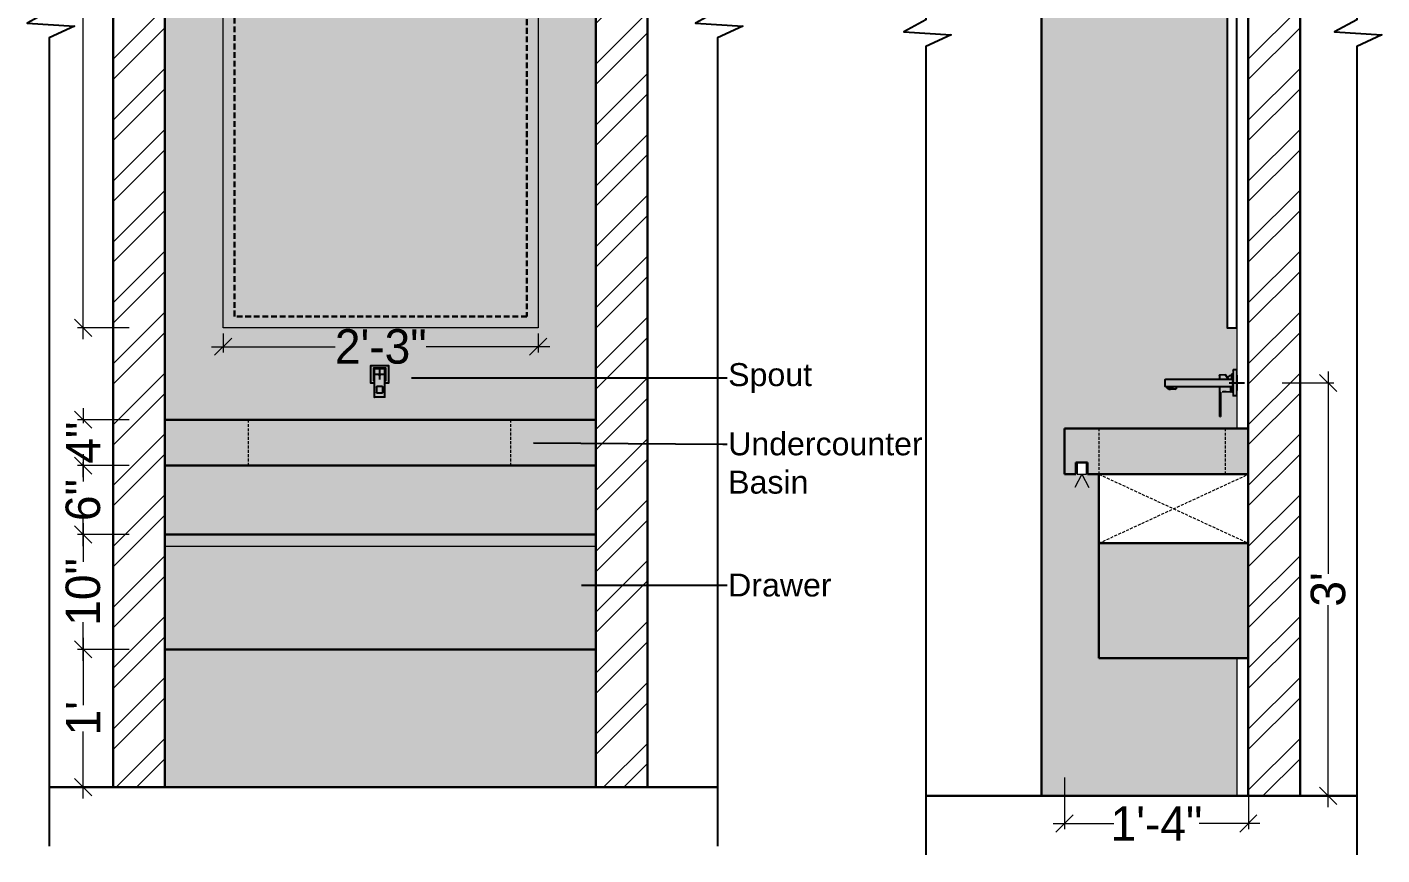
# Model space of a CAD drawing. Header units: millimetres. Extents: x 35877 to 3066687, y -650199 to -40525.
# Drawn here: x 148269.2 to 148387.2, y -179273.3 to -179201.2 of the extents above; entities that cross this region are included whole.
import ezdxf
from ezdxf import colors
from ezdxf.entities.mleader import LeaderData, LeaderLine
from ezdxf.lldxf.tags import DXFTag
from ezdxf.math import Vec2, Vec3

# ---------------------------------------------------------------- set-up
doc = ezdxf.new("R2010")
doc.units = ezdxf.units.MM
doc.header["$MEASUREMENT"] = 0
doc.header["$PDMODE"] = 35
for name, pattern in [('00 . GROUND FLOOR$0$DASHED', [0.75, 0.5, -0.25]), ('DASHED', [0.75, 0.5, -0.25]), ('DASHED2', [0.375, 0.25, -0.125])]:
    doc.linetypes.add(name, pattern=pattern)
doc.layers.get('Defpoints').update_dxf_attribs({"color": 220})
doc.layers.add('AR HATCH-7', color=7, linetype='Continuous')
for name, color, linetype, lineweight in [('dim05', 1, 'Continuous', 13), ('FURNITURE', 32, 'Continuous', 9), ('furniture dimensions', 1, 'DASHED', 0), ('FURNITURE-1', 252, 'Continuous', 13), ('GDR_FLOATING COLUMN', 3, 'Continuous', 18), ('SECTION ( SLAB PLine )', 104, 'Continuous', 30), ('wall', 7, 'Continuous', 30), ('XX~SLAB ( BEAM )~ ( DIM )', 7, 'Continuous', 9)]:
    doc.layers.add(name, color=color, linetype=linetype, lineweight=lineweight)
doc.styles.add('century g', font='GOTHIC.TTF')
doc.styles.get("Standard").update_dxf_attribs({"font": 'arial.ttf', "height": 6})
tags = doc.linetypes.add('CENTER2', pattern=[28.575, 19.05, -3.175, 3.175, -3.175]).pattern_tags.tags
tags[10:11] = [DXFTag(74, 4), DXFTag(75, 0), DXFTag(340, '0'), DXFTag(46, 0.0), DXFTag(50, 0.0), DXFTag(44, 0.0), DXFTag(45, 0.0)]
tags[8:9] = [DXFTag(74, 4), DXFTag(75, 0), DXFTag(340, '0'), DXFTag(46, 0.0), DXFTag(50, 0.0), DXFTag(44, 0.0), DXFTag(45, 0.0)]
tags[6:7] = [DXFTag(74, 4), DXFTag(75, 0), DXFTag(340, '0'), DXFTag(46, 0.0), DXFTag(50, 0.0), DXFTag(44, 0.0), DXFTag(45, 0.0)]
tags[4:5] = [DXFTag(74, 4), DXFTag(75, 0), DXFTag(340, '0'), DXFTag(46, 0.0), DXFTag(50, 0.0), DXFTag(44, 0.0), DXFTag(45, 0.0)]
doc.dimstyles.new('Archana', dxfattribs={"dimtxt": 2, "dimasz": 0.75, "dimexe": 0.5, "dimexo": 0.5, "dimgap": 0, "dimtad": 0, "dimzin": 0, "dimdsep": 46, "dimlunit": 4, "dimtxsty": 'century g', "dimblk": 'OBLIQUE', "dimcen": 0, "dimdle": 1, "dimclrd": 256, "dimclre": 256, "dimclrt": 256, "dimadec": 0, "dimazin": 0, "dimtfac": 1, "dimtofl": 0, "dimtmove": 1, "dimatfit": 3, "dimfxl": 1, "dimfxlon": 1, "dimtolj": 1, "dimtzin": 0, "dimlwd": -1, "dimlwe": -1, "dimarcsym": 0})
pattern_1 = [(45, (546.8206, 1748.7718), (-2.65165043, 2.65165043), []), (45, (548.5884, 1748.7718), (-2.65165043, 2.65165043), [])]

# ---------------------------------------------------------------- blocks, each defined once
blk = doc.blocks.new('_Oblique')
at = {"layer": 'wall', "color": 0, "lineweight": -2}
blk.add_line((-0.5, -0.5), (0.5, 0.5), dxfattribs=at)
blk = doc.blocks.new('*D445')
at = {"layer": 'Defpoints', "color": 0, "linetype": 'Continuous', "lineweight": 0, "transparency": 16777216}
for p in [(148274.1, -179255.39), (148281.22, -179255.39), (148281.22, -179267.39)]:
    blk.add_point(p, dxfattribs=at)
at = {"layer": 'furniture dimensions', "color": 5, "linetype": 'Continuous', "transparency": 16777216}
for p, q in [((148274.1, -179254.39), (148274.1, -179260.25)), ((148278.1, -179255.39), (148273.6, -179255.39)), ((148274.1, -179268.39), (148274.1, -179262.54))]:
    blk.add_line(p, q, dxfattribs=at)
at = {"layer": 'furniture dimensions', "color": 5, "linetype": 'ByBlock', "transparency": 16777216}
blk.add_line((148278.1, -179267.39), (148273.6, -179267.39), dxfattribs=at)
at = {"layer": 'furniture dimensions', "color": 5, "linetype": 'Continuous', "transparency": 16777216, "xscale": 1.5, "yscale": 1.5, "zscale": 1.5}
for p, rotation in [((148274.1, -179255.39), 90), ((148274.1, -179267.39), 270)]:
    blk.add_blockref('_Oblique', p, dxfattribs=dict(at, rotation=rotation))
at = {"layer": 'furniture dimensions', "linetype": 'Continuous', "lineweight": 0, "transparency": 16777216, "insert": (148274.1, -179261.39), "char_height": 3, "attachment_point": 5, "rotation": 90, "style": 'century g'}
blk.add_mtext("\\A1;1'", dxfattribs=at)
blk = doc.blocks.new('*D446')
at = {"layer": 'Defpoints', "color": 0, "linetype": 'Continuous', "lineweight": 0, "transparency": 16777216}
for p in [(148274.1, -179245.39), (148281.22, -179245.39), (148281.22, -179255.39)]:
    blk.add_point(p, dxfattribs=at)
at = {"layer": 'furniture dimensions', "color": 5, "linetype": 'Continuous', "transparency": 16777216}
for p, q in [((148274.1, -179244.39), (148274.1, -179247.78)), ((148278.1, -179245.39), (148273.6, -179245.39)), ((148274.1, -179256.39), (148274.1, -179253.01))]:
    blk.add_line(p, q, dxfattribs=at)
at = {"layer": 'furniture dimensions', "color": 5, "linetype": 'ByBlock', "transparency": 16777216}
blk.add_line((148278.1, -179255.39), (148273.6, -179255.39), dxfattribs=at)
at = {"layer": 'furniture dimensions', "color": 5, "linetype": 'Continuous', "transparency": 16777216, "xscale": 1.5, "yscale": 1.5, "zscale": 1.5}
for p, rotation in [((148274.1, -179245.39), 90), ((148274.1, -179255.39), 270)]:
    blk.add_blockref('_Oblique', p, dxfattribs=dict(at, rotation=rotation))
at = {"layer": 'furniture dimensions', "linetype": 'Continuous', "lineweight": 0, "transparency": 16777216, "insert": (148274.1, -179250.39), "char_height": 3, "attachment_point": 5, "rotation": 90, "style": 'century g'}
blk.add_mtext('\\A1;10"', dxfattribs=at)
blk = doc.blocks.new('*D447')
at = {"layer": 'Defpoints', "color": 0, "linetype": 'Continuous', "lineweight": 0, "transparency": 16777216}
for p in [(148274.1, -179239.39), (148281.22, -179239.39), (148281.22, -179245.39)]:
    blk.add_point(p, dxfattribs=at)
at = {"layer": 'furniture dimensions', "color": 5, "linetype": 'Continuous', "transparency": 16777216}
for p, q in [((148274.1, -179238.39), (148274.1, -179240.78)), ((148278.1, -179239.39), (148273.6, -179239.39)), ((148274.1, -179246.39), (148274.1, -179244.01))]:
    blk.add_line(p, q, dxfattribs=at)
at = {"layer": 'furniture dimensions', "color": 5, "linetype": 'ByBlock', "transparency": 16777216}
blk.add_line((148278.1, -179245.39), (148273.6, -179245.39), dxfattribs=at)
at = {"layer": 'furniture dimensions', "color": 5, "linetype": 'Continuous', "transparency": 16777216, "xscale": 1.5, "yscale": 1.5, "zscale": 1.5}
for p, rotation in [((148274.1, -179239.39), 90), ((148274.1, -179245.39), 270)]:
    blk.add_blockref('_Oblique', p, dxfattribs=dict(at, rotation=rotation))
at = {"layer": 'furniture dimensions', "linetype": 'Continuous', "lineweight": 0, "transparency": 16777216, "insert": (148274.1, -179242.39), "char_height": 3, "attachment_point": 5, "rotation": 90, "style": 'century g'}
blk.add_mtext('\\A1;6"', dxfattribs=at)
blk = doc.blocks.new('*D448')
at = {"layer": 'Defpoints', "color": 0, "linetype": 'Continuous', "lineweight": 0, "transparency": 16777216}
for p in [(148274.1, -179235.39), (148281.22, -179235.39), (148281.22, -179239.39)]:
    blk.add_point(p, dxfattribs=at)
at = {"layer": 'furniture dimensions', "color": 5, "linetype": 'Continuous', "transparency": 16777216}
for p, q in [((148274.1, -179234.39), (148274.1, -179235.69)), ((148278.1, -179235.39), (148273.6, -179235.39)), ((148274.1, -179240.39), (148274.1, -179239.09))]:
    blk.add_line(p, q, dxfattribs=at)
at = {"layer": 'furniture dimensions', "color": 5, "linetype": 'ByBlock', "transparency": 16777216}
blk.add_line((148278.1, -179239.39), (148273.6, -179239.39), dxfattribs=at)
at = {"layer": 'furniture dimensions', "color": 5, "linetype": 'Continuous', "transparency": 16777216, "xscale": 1.5, "yscale": 1.5, "zscale": 1.5}
for p, rotation in [((148274.1, -179235.39), 90), ((148274.1, -179239.39), 270)]:
    blk.add_blockref('_Oblique', p, dxfattribs=dict(at, rotation=rotation))
at = {"layer": 'furniture dimensions', "linetype": 'Continuous', "lineweight": 0, "transparency": 16777216, "insert": (148274.1, -179237.39), "char_height": 3, "attachment_point": 5, "rotation": 90, "style": 'century g'}
blk.add_mtext('\\A1;4"', dxfattribs=at)
blk = doc.blocks.new('bn29-23')
at = {"linetype": 'Continuous'}
for p, q in [((0.486, 1.4133), (0.486, 1.4138)), ((0.486, 1.4138), (0.4955, 1.4138)), ((0.486, 1.4138), (0.486, 1.4138)), ((0.486, 1.4138), (0.4955, 1.4138)), ((0.486, 1.3463), (0.486, 1.4133)), ((0.496, 1.4133), (0.496, 1.3463)), ((0.496, 1.4133), (0.496, 1.4133)), ((0.496, 1.4028), (0.4991, 1.4028)), ((0.4965, 1.3883), (0.496, 1.3878)), ((0.4965, 1.3883), (0.4965, 1.3888)), ((0.4965, 1.3888), (0.6728, 1.3888)), ((0.4965, 1.3713), (0.4965, 1.3883)), ((0.4996, 1.4023), (0.4996, 1.3888)), ((0.5077, 1.3888), (0.5155, 1.4013)), ((0.5104, 1.3932), (0.5104, 1.3939)), ((0.516, 1.4015), (0.531, 1.4002)), ((0.5314, 1.3997), (0.5314, 1.3888)), ((0.6733, 1.3713), (0.6733, 1.3883)), ((0.496, 1.3718), (0.4965, 1.3713)), ((0.4991, 1.3568), (0.496, 1.3568)), ((0.4965, 1.3708), (0.4965, 1.3713)), ((0.6728, 1.3708), (0.4965, 1.3708)), ((0.4996, 1.3708), (0.4996, 1.3573)), ((0.5014, 1.3573), (0.5014, 1.3708)), ((0.5014, 1.3585), (0.5014, 1.3585)), ((0.5014, 1.3585), (0.5014, 1.3585)), ((0.5248, 1.3575), (0.5019, 1.3568)), ((0.5214, 1.3574), (0.5139, 1.3572)), ((0.5139, 1.3572), (0.5139, 1.3572)), ((0.5214, 1.3574), (0.5214, 1.3574)), ((0.5279, 1.2929), (0.5279, 1.3545)), ((0.5314, 1.3708), (0.5314, 1.2929)), ((0.6442, 1.3708), (0.6447, 1.3647)), ((0.6453, 1.3639), (0.6459, 1.3636)), ((0.6673, 1.3655), (0.6459, 1.3636)), ((0.6479, 1.3635), (0.6653, 1.365)), ((0.6606, 1.3679), (0.652, 1.3672)), ((0.6522, 1.3654), (0.652, 1.3672)), ((0.6606, 1.3679), (0.6607, 1.3661)), ((0.6673, 1.3655), (0.6678, 1.3659)), ((0.6682, 1.3668), (0.6679, 1.3708)), ((0.486, 1.3458), (0.486, 1.3463)), ((0.486, 1.3458), (0.4955, 1.3458)), ((0.5309, 1.2924), (0.5284, 1.2924))]:
    blk.add_line(p, q, dxfattribs=at)
at = {"linetype": 'CENTER2'}
for p, q in [((0.486, 1.3998), (0.486, 1.3598)), ((0.506, 1.3798), (0.466, 1.3798))]:
    blk.add_line(p, q, dxfattribs=at)
at = {"linetype": 'Continuous'}
for centre, radius, start, end in [((0.4955, 1.4133), 0.0005, 0, 90), ((0.4991, 1.4023), 0.0005, 0, 89.5), ((0.5004, 1.4013), 0.0008, 180, 253.5764), ((0.494, 1.3798), 0.0216, 40.6691, 73.5764), ((0.5159, 1.401), 0.0005, 85, 148.0008), ((0.5309, 1.3997), 0.0005, 58, 85), ((0.5309, 1.3997), 0.0005, 0, 58), ((0.6728, 1.3883), 0.0005, 0, 90), ((0.4991, 1.3573), 0.0005, 270.5, 0), ((0.5004, 1.3583), 0.0008, 106.4236, 180), ((0.494, 1.3798), 0.0216, 286.4236, 289.8314), ((0.5019, 1.3573), 0.0005, 180.0008, 271.77), ((0.5249, 1.3545), 0.003, 359.9996, 37.4538), ((0.6457, 1.3648), 0.001, 185, 245), ((0.6478, 1.3641), 0.0006, 209.6243, 275), ((0.6563, 1.367), 0.00877, 333.341, 346.3922), ((0.6653, 1.3656), 0.0006, 275, 340.3757), ((0.6672, 1.3667), 0.001, 305, 5), ((0.6728, 1.3713), 0.0005, 270, 0), ((0.4955, 1.3463), 0.0005, 270, 0), ((0.5284, 1.2929), 0.0005, 180, 270), ((0.5309, 1.2929), 0.0005, 270, 0)]:
    blk.add_arc(centre, radius, start, end, dxfattribs=at)
blk.add_ellipse((0.656, 1.3641), major_axis=(-0.00819, 0.00095), ratio=0.083881, start_param=1.11088, end_param=3.110964, dxfattribs=at)
for points, knots in [([(0.654, 1.3647), (0.6536, 1.3647), (0.6533, 1.3647), (0.6528, 1.3648), (0.6526, 1.3649), (0.6524, 1.365), (0.6524, 1.3651), (0.6523, 1.3652), (0.6522, 1.3653), (0.6522, 1.3654)], [0, 0, 0, 0, 0.5, 0.5, 0.75, 0.75, 0.875, 0.875, 1, 1, 1, 1]), ([(0.6591, 1.3651), (0.6583, 1.3649), (0.6574, 1.3648), (0.6557, 1.3646), (0.6548, 1.3646), (0.654, 1.3647)], [0, 0, 0, 0, 0.5, 0.5, 1, 1, 1, 1]), ([(0.6607, 1.3661), (0.6607, 1.366), (0.6607, 1.366), (0.6606, 1.3658), (0.6606, 1.3657), (0.6604, 1.3656), (0.6602, 1.3655), (0.6598, 1.3653), (0.6594, 1.3652), (0.6591, 1.3651)], [0, 0, 0, 0, 0.125, 0.125, 0.25, 0.25, 0.5, 0.5, 1, 1, 1, 1])]:
    blk.add_open_spline(points, degree=3, knots=knots, dxfattribs=at)
blk = doc.blocks.new('*D453')
at = {"layer": 'Defpoints', "color": 0, "linetype": 'Continuous', "lineweight": 0, "transparency": 16777216}
for p in [(148375.53, -179232.19), (148375.53, -179268.14), (148382.48, -179268.14)]:
    blk.add_point(p, dxfattribs=at)
at = {"layer": 'furniture dimensions', "color": 5, "linetype": 'Continuous', "transparency": 16777216}
for p, q in [((148382.48, -179231.19), (148382.48, -179248.8)), ((148382.48, -179269.14), (148382.48, -179251.53)), ((148378.48, -179268.14), (148382.98, -179268.14))]:
    blk.add_line(p, q, dxfattribs=at)
at = {"layer": 'furniture dimensions', "color": 5, "linetype": 'ByBlock', "transparency": 16777216}
blk.add_line((148378.48, -179232.19), (148382.98, -179232.19), dxfattribs=at)
at = {"layer": 'furniture dimensions', "color": 5, "linetype": 'Continuous', "transparency": 16777216, "xscale": 1.5, "yscale": 1.5, "zscale": 1.5}
for p, rotation in [((148382.48, -179232.19), 90), ((148382.48, -179268.14), 270)]:
    blk.add_blockref('_Oblique', p, dxfattribs=dict(at, rotation=rotation))
at = {"layer": 'furniture dimensions', "linetype": 'Continuous', "lineweight": 0, "transparency": 16777216, "insert": (148382.48, -179250.17), "char_height": 3, "attachment_point": 5, "rotation": 90, "style": 'century g'}
blk.add_mtext("\\A1;3'", dxfattribs=at)
blk = doc.blocks.new('*D454')
at = {"layer": 'Defpoints', "color": 0, "linetype": 'Continuous', "lineweight": 0, "transparency": 16777216}
for p in [(148359.53, -179240.14), (148375.53, -179256.14), (148375.53, -179270.56)]:
    blk.add_point(p, dxfattribs=at)
at = {"layer": 'furniture dimensions', "color": 5, "linetype": 'ByBlock', "transparency": 16777216}
blk.add_line((148359.53, -179266.56), (148359.53, -179271.06), dxfattribs=at)
at = {"layer": 'furniture dimensions', "color": 5, "linetype": 'Continuous', "transparency": 16777216}
for p, q in [((148375.53, -179266.56), (148375.53, -179271.06)), ((148358.53, -179270.56), (148363.81, -179270.56)), ((148376.53, -179270.56), (148371.25, -179270.56))]:
    blk.add_line(p, q, dxfattribs=at)
at = {"layer": 'furniture dimensions', "color": 5, "linetype": 'Continuous', "transparency": 16777216, "xscale": 1.5, "yscale": 1.5, "zscale": 1.5, "rotation": 180}
blk.add_blockref('_Oblique', (148359.53, -179270.56), dxfattribs=at)
at = {"layer": 'furniture dimensions', "color": 5, "linetype": 'Continuous', "transparency": 16777216, "xscale": 1.5, "yscale": 1.5, "zscale": 1.5}
blk.add_blockref('_Oblique', (148375.53, -179270.56), dxfattribs=at)
at = {"layer": 'furniture dimensions', "linetype": 'Continuous', "lineweight": 0, "transparency": 16777216, "insert": (148367.53, -179270.56), "char_height": 3, "attachment_point": 5, "style": 'century g'}
blk.add_mtext('\\A1;1\'-4"', dxfattribs=at)
blk = doc.blocks.new('*D715')
at = {"layer": 'Defpoints', "color": 0, "linetype": 'Continuous', "lineweight": 0, "transparency": 16777216}
for p in [(148286.29, -179167.28), (148274.1, -179227.39), (148286.29, -179227.39)]:
    blk.add_point(p, dxfattribs=at)
at = {"layer": 'furniture dimensions', "color": 5, "linetype": 'Continuous', "transparency": 16777216}
for p, q in [((148274.1, -179166.28), (148274.1, -179195.98)), ((148274.1, -179228.39), (148274.1, -179198.69)), ((148278.1, -179227.39), (148273.6, -179227.39))]:
    blk.add_line(p, q, dxfattribs=at)
at = {"layer": 'furniture dimensions', "color": 5, "linetype": 'ByBlock', "transparency": 16777216}
blk.add_line((148278.1, -179167.28), (148273.6, -179167.28), dxfattribs=at)
at = {"layer": 'furniture dimensions', "color": 5, "linetype": 'Continuous', "transparency": 16777216, "xscale": 1.5, "yscale": 1.5, "zscale": 1.5}
for p, rotation in [((148274.1, -179167.28), 90), ((148274.1, -179227.39), 270)]:
    blk.add_blockref('_Oblique', p, dxfattribs=dict(at, rotation=rotation))
at = {"layer": 'furniture dimensions', "linetype": 'Continuous', "lineweight": 0, "transparency": 16777216, "insert": (148274.1, -179197.33), "char_height": 3, "attachment_point": 5, "rotation": 90, "style": 'century g'}
blk.add_mtext("\\A1;5'", dxfattribs=at)
blk = doc.blocks.new('*D716')
at = {"layer": 'Defpoints', "color": 0, "linetype": 'Continuous', "lineweight": 0, "transparency": 16777216}
for p in [(148286.29, -179227.39), (148313.72, -179227.39), (148313.72, -179229.03)]:
    blk.add_point(p, dxfattribs=at)
at = {"layer": 'furniture dimensions', "color": 5, "linetype": 'ByBlock', "transparency": 16777216}
blk.add_line((148286.29, -179227.89), (148286.29, -179229.53), dxfattribs=at)
at = {"layer": 'furniture dimensions', "color": 5, "linetype": 'Continuous', "transparency": 16777216}
for p, q in [((148313.72, -179227.89), (148313.72, -179229.53)), ((148285.29, -179229.03), (148296.05, -179229.03)), ((148314.72, -179229.03), (148303.96, -179229.03))]:
    blk.add_line(p, q, dxfattribs=at)
at = {"layer": 'furniture dimensions', "color": 5, "linetype": 'Continuous', "transparency": 16777216, "xscale": 1.5, "yscale": 1.5, "zscale": 1.5, "rotation": 180}
blk.add_blockref('_Oblique', (148286.29, -179229.03), dxfattribs=at)
at = {"layer": 'furniture dimensions', "color": 5, "linetype": 'Continuous', "transparency": 16777216, "xscale": 1.5, "yscale": 1.5, "zscale": 1.5}
blk.add_blockref('_Oblique', (148313.72, -179229.03), dxfattribs=at)
at = {"layer": 'furniture dimensions', "linetype": 'Continuous', "lineweight": 0, "transparency": 16777216, "insert": (148300.01, -179229.03), "char_height": 3, "attachment_point": 5, "style": 'century g'}
blk.add_mtext('\\A1;2\'-3"', dxfattribs=at)

msp = doc.modelspace()

# ---------------------------------------------------------------- hatches: boundary and pattern name
at = {"layer": 'AR HATCH-7', "lineweight": 0, "true_color": 0x939598, "transparency": 33554687}
h = msp.add_hatch(dxfattribs=at)
h.set_pattern_fill('ANSI32', color=252, scale=10)
h.set_pattern_definition(pattern_1)
h.paths.add_polyline_path([(148281.219, -179144.144), (148276.719, -179144.144), (148276.719, -179267.392), (148281.219, -179267.392)])
h = msp.add_hatch(dxfattribs=at)
h.set_pattern_fill('ANSI32', color=252, scale=10)
h.set_pattern_definition(pattern_1)
h.paths.add_polyline_path([(148323.219, -179156.395), (148318.719, -179156.395), (148318.719, -179144.144), (148318.719, -179267.392), (148323.219, -179267.392)])
h = msp.add_hatch(dxfattribs=at)
h.set_pattern_fill('ANSI32', color=252, scale=10)
h.set_pattern_definition([(45, (554.7165, 1748.0202), (-2.65165043, 2.65165043), []), (45, (556.4843, 1748.0202), (-2.65165043, 2.65165043), [])])
h.paths.add_polyline_path([(148380.026, -179144.144), (148375.526, -179144.144), (148375.526, -179268.144), (148380.026, -179268.144)])
at = {"layer": 'AR HATCH-7', "lineweight": 0, "true_color": 0xbd9865, "transparency": 33554500}
h = msp.add_hatch(color=33, dxfattribs=at)
h.dxf.hatch_style = 1
h.paths.add_polyline_path([(148318.72, -179160.42), (148281.22, -179160.42), (148281.219, -179235.392), (148318.719, -179235.392)])
h.paths.add_polyline_path([(148307.067, -179157.684), (148293.154, -179157.653), (148292.945, -179157.684)])
h.paths.add_polyline_path([(148313.719, -179167.275), (148313.719, -179227.392), (148286.292, -179227.392), (148286.292, -179167.275)], flags=16)
edge = h.paths.add_edge_path()
edge.add_arc((148300.006, -179158.296), 0.014, 0, 360)
h = msp.add_hatch(color=33, dxfattribs=at)
h.dxf.hatch_style = 1
h.paths.add_polyline_path([(148373.698, -179167.275), (148374.526, -179167.275, 0.3502556), (148362.136, -179157.395), (148357.526, -179157.395), (148357.526, -179268.144), (148374.526, -179268.144), (148374.526, -179256.144), (148362.526, -179256.144), (148362.526, -179246.144), (148362.526, -179240.144), (148361.526, -179240.144), (148360.624, -179240.144), (148359.526, -179240.144), (148359.526, -179236.144), (148374.526, -179236.144), (148374.526, -179233.323), (148374.194, -179233.323), (148374.194, -179232.957), (148373.951, -179232.955), (148373.997, -179232.956, 0.4232909), (148374.014, -179232.939), (148374.074, -179231.479, -0.3060773), (148374.055, -179231.502, -1.7978947), (148374.074, -179231.401), (148374.074, -179231.443, -0.4116599), (148374.09, -179231.427), (148374.194, -179231.426), (148374.194, -179231.077), (148374.194, -179231.06), (148374.526, -179231.06), (148374.526, -179227.392), (148373.698, -179227.392)])
h.paths.add_polyline_path([(148373.029, -179231.512), (148373.539, -179231.468), (148373.544, -179231.476, 0.2820332), (148373.529, -179231.469), (148373.014, -179231.514), (148373.014, -179231.529, -0.3888787)], flags=16)
edge = h.paths.add_edge_path(flags=16)
edge.add_ellipse((148368.869, -179232.715), major_axis=(0.273, 0.032), ratio=0.0838809, start_angle=181.7549, end_angle=296.35124)
edge.add_line((148368.703, -179232.75), (148368.708, -179232.697))
edge.add_line((148368.708, -179232.697), (148368.574, -179232.685))
edge.add_arc((148368.858, -179232.616), 0.292, 193.6078, 206.65902)
h.paths.add_polyline_path([(148368.493, -179232.66), (148368.581, -179232.668, -0.9282381), (148368.541, -179232.662), (148368.518, -179232.602, 1.3757225)], flags=16)
h.paths.add_polyline_path([(148369.263, -179232.491), (148369.161, -179232.716, -1), (148369.121, -179232.713), (148369.001, -179232.61), (148369.121, -179232.713, 1), (148369.161, -179232.716)], flags=16)
h.paths.add_polyline_path([(148373.014, -179232.491), (148373.014, -179235.084), (148373.131, -179235.084), (148373.131, -179233.032)], flags=16)
at = {"layer": 'AR HATCH-7', "lineweight": 0, "transparency": 33554526}
h = msp.add_hatch(color=256, dxfattribs=at)
h.dxf.hatch_style = 1
h.set_gradient(color1=(128, 128, 255), color2=(192, 192, 192), name='HEMISPHERICAL')
h.paths.add_polyline_path([(148313.719, -179167.275), (148286.292, -179167.275), (148286.292, -179227.392), (148313.719, -179227.392)])
at = {"layer": 'AR HATCH-7', "lineweight": 0, "transparency": 33554549}
h = msp.add_hatch(color=8, dxfattribs=at)
h.dxf.hatch_style = 1
h.paths.add_polyline_path([(148318.719, -179246.392), (148281.219, -179246.392), (148281.219, -179255.392), (148318.719, -179255.392)])
h.paths.add_polyline_path([(148318.719, -179239.392), (148281.219, -179239.392), (148281.219, -179246.392), (148318.719, -179246.392)])
at = {"layer": 'AR HATCH-7', "lineweight": 0, "true_color": 0xbd9865, "transparency": 33554500}
h = msp.add_hatch(color=33, dxfattribs=at)
h.dxf.hatch_style = 1
h.paths.add_polyline_path([(148318.719, -179255.392), (148281.219, -179255.392), (148281.219, -179267.392), (148318.719, -179267.392)])
h.paths.add_polyline_path([(148318.719, -179239.392), (148281.219, -179239.392)])
at = {"layer": 'AR HATCH-7', "lineweight": 0, "transparency": 33554549}
h = msp.add_hatch(color=8, dxfattribs=at)
h.dxf.hatch_style = 1
h.paths.add_polyline_path([(148375.526, -179246.144), (148363.526, -179246.144), (148363.526, -179256.144), (148375.526, -179256.144)])
h.paths.add_polyline_path([(148363.526, -179246.144), (148362.526, -179246.144), (148362.526, -179256.144), (148363.526, -179256.144)])
at = {"layer": 'dim05', "lineweight": 0, "true_color": 0x492403, "transparency": 33554559}
h = msp.add_hatch(color=38, dxfattribs=at)
h.dxf.hatch_style = 1
edge = h.paths.add_edge_path()
edge.add_line((148318.719, -179235.392), (148303.057, -179235.392))
edge.add_spline(control_points=[(148303.057, -179235.392), (148302.867, -179235.415), (148302.304, -179235.449), (148301.08, -179235.423), (148299.969, -179235.392)], knot_values=[13.5719886, 13.5719886, 13.5719886, 13.5719886, 14, 14.5769084, 14.5769084, 14.5769084, 14.5769084], degree=3, periodic=0)
edge.add_line((148302.011, -179235.434), (148298.537, -179235.427))
edge.add_spline(control_points=[(148299.969, -179235.392), (148298.859, -179235.423), (148297.635, -179235.449), (148297.071, -179235.415), (148296.882, -179235.392)], knot_values=[13.5719886, 13.5719886, 13.5719886, 13.5719886, 14.148897, 14.5769084, 14.5769084, 14.5769084, 14.5769084], degree=3, periodic=0)
edge.add_line((148296.882, -179235.392), (148281.219, -179235.392))
edge.add_line((148281.219, -179235.392), (148281.219, -179239.392))
edge.add_line((148281.219, -179239.392), (148318.719, -179239.392))
edge.add_line((148318.719, -179239.392), (148318.719, -179235.392))
h = msp.add_hatch(color=38, dxfattribs=at)
h.dxf.hatch_style = 1
h.paths.add_polyline_path([(148375.526, -179236.144), (148359.526, -179236.144), (148359.526, -179240.144), (148360.526, -179240.144), (148360.526, -179239.111), (148361.526, -179239.111), (148361.526, -179240.144), (148362.526, -179240.144), (148375.526, -179240.144)])

# ---------------------------------------------------------------- linework, layer by layer
at = {"color": 38, "linetype": 'Continuous', "true_color": 0x492403, "transparency": 33554687}
for p, q in [((148299.143, -179232.198), (148299.143, -179230.682)), ((148299.154, -179230.67), (148300.671, -179230.67)), ((148300.682, -179230.682), (148300.682, -179232.198)), ((148299.377, -179230.916), (148299.377, -179231.964)), ((148299.378, -179230.945), (148299.378, -179231.934)), ((148299.383, -179230.945), (148299.383, -179231.934)), ((148300.436, -179230.905), (148299.389, -179230.905)), ((148299.421, -179230.959), (148299.393, -179231.468)), ((148299.393, -179231.468), (148299.393, -179231.949)), ((148299.404, -179231.96), (148299.404, -179231.96)), ((148299.404, -179231.96), (148299.445, -179231.96)), ((148300.407, -179230.906), (148299.418, -179230.906)), ((148300.407, -179230.91), (148299.418, -179230.91)), ((148299.418, -179231.969), (148299.445, -179231.969)), ((148299.418, -179231.974), (148299.445, -179231.974)), ((148299.421, -179230.96), (148299.451, -179230.989)), ((148300.393, -179230.948), (148299.432, -179230.948)), ((148299.446, -179232.012), (148299.446, -179233.407)), ((148299.451, -179230.989), (148299.451, -179233.407)), ((148299.799, -179231.44), (148300.026, -179231.44)), ((148300.374, -179230.989), (148300.404, -179230.96)), ((148300.374, -179233.407), (148300.374, -179230.989)), ((148300.379, -179233.407), (148300.379, -179232.012)), ((148300.38, -179231.969), (148300.407, -179231.969)), ((148300.38, -179231.974), (148300.407, -179231.974)), ((148300.38, -179231.975), (148300.436, -179231.975)), ((148300.381, -179231.96), (148300.421, -179231.96)), ((148300.432, -179231.468), (148300.404, -179230.959)), ((148300.421, -179231.96), (148300.421, -179231.96)), ((148300.432, -179231.949), (148300.432, -179231.468)), ((148300.442, -179231.934), (148300.442, -179230.945)), ((148300.447, -179231.934), (148300.447, -179230.945)), ((148300.448, -179231.964), (148300.448, -179230.916)), ((148299.446, -179232.209), (148299.154, -179232.209)), ((148299.635, -179232.547), (148299.635, -179233.011)), ((148300.144, -179232.502), (148299.681, -179232.502)), ((148299.681, -179233.056), (148300.144, -179233.056)), ((148300.19, -179233.011), (148300.19, -179232.547)), ((148300.671, -179232.209), (148300.379, -179232.209)), ((148299.462, -179233.418), (148299.457, -179233.418)), ((148300.363, -179233.418), (148299.462, -179233.418)), ((148300.368, -179233.418), (148300.363, -179233.418))]:
    msp.add_line(p, q, dxfattribs=at)
at = {"color": 38, "linetype": 'CENTER2', "true_color": 0x492403, "transparency": 33554687}
for p, q in [((148300.365, -179231.44), (148299.46, -179231.44)), ((148299.913, -179230.987), (148299.913, -179231.892))]:
    msp.add_line(p, q, dxfattribs=at)
at = {"color": 38, "linetype": 'Continuous', "true_color": 0x492403, "transparency": 33554687}
for centre, radius, start, end in [((148299.154, -179230.682), 0.0113, 90, 180), ((148300.671, -179230.682), 0.0113, 0, 90), ((148299.389, -179230.916), 0.0113, 90, 180), ((148299.389, -179231.964), 0.0113, 180, 270), ((148299.418, -179230.945), 0.0396, 90, 180), ((148299.418, -179231.934), 0.0396, 180, 270), ((148299.418, -179230.945), 0.035, 90, 180), ((148299.418, -179231.934), 0.035, 180, 270), ((148299.404, -179231.468), 0.0113, 176.87092, 180.00007), ((148299.404, -179231.949), 0.0113, 180.00007, 270), ((148299.432, -179230.96), 0.0113, 90, 176.87092), ((148300.393, -179230.96), 0.0113, 3.12908, 90), ((148300.407, -179230.945), 0.0396, 0, 90), ((148300.407, -179230.945), 0.035, 0, 90), ((148300.407, -179231.934), 0.0396, 270, 0), ((148300.407, -179231.934), 0.035, 270, 0), ((148300.421, -179231.949), 0.0113, 270, 359.99993), ((148300.421, -179231.468), 0.0113, 0, 3.12908), ((148300.436, -179230.916), 0.0113, 0, 90), ((148300.436, -179231.964), 0.0113, 270, 0), ((148299.154, -179232.198), 0.0113, 180, 270), ((148300.671, -179232.198), 0.0113, 270, 0), ((148299.457, -179233.407), 0.0113, 180, 270), ((148300.368, -179233.407), 0.0113, 270, 0)]:
    msp.add_arc(centre, radius, start, end, dxfattribs=at)
msp.add_ellipse((148300.386, -179232.012), major_axis=(0, -0.0792), ratio=0.0874891, start_param=4.2671988, end_param=4.7125418, dxfattribs=at)
for points, knots in [([(148299.446, -179231.947), (148299.445, -179231.948), (148299.445, -179231.951), (148299.445, -179231.959), (148299.445, -179231.971), (148299.446, -179231.989), (148299.446, -179232.003), (148299.446, -179232.012)], [0.13415458, 0.13415458, 0.13415458, 0.13415458, 0.27291048, 0.40845351, 0.57423922, 0.77122636, 1, 1, 1, 1]), ([(148300.38, -179231.979), (148300.38, -179231.978), (148300.38, -179231.973), (148300.381, -179231.964), (148300.381, -179231.954), (148300.382, -179231.947), (148300.382, -179231.944), (148300.382, -179231.944)], [0, 0, 0, 0, 0.01693004, 0.2332864, 0.43567813, 0.62384693, 0.77910712, 0.77910712, 0.77910712, 0.77910712]), ([(148299.635, -179232.547), (148299.635, -179232.541), (148299.638, -179232.529), (148299.649, -179232.514), (148299.664, -179232.504), (148299.675, -179232.502), (148299.681, -179232.502)], [0, 0, 0, 0, 0.2637779, 0.5164766, 0.7678992, 1, 1, 1, 1]), ([(148299.681, -179233.056), (148299.674, -179233.056), (148299.662, -179233.054), (148299.647, -179233.043), (148299.637, -179233.028), (148299.635, -179233.017), (148299.635, -179233.011)], [0, 0, 0, 0, 0.2637779, 0.5164766, 0.7678992, 1, 1, 1, 1]), ([(148300.144, -179232.502), (148300.151, -179232.502), (148300.163, -179232.505), (148300.178, -179232.515), (148300.188, -179232.53), (148300.19, -179232.542), (148300.19, -179232.547)], [0, 0, 0, 0, 0.2637779, 0.5164766, 0.7678992, 1, 1, 1, 1]), ([(148300.19, -179233.011), (148300.19, -179233.017), (148300.187, -179233.03), (148300.176, -179233.045), (148300.161, -179233.054), (148300.15, -179233.056), (148300.144, -179233.056)], [0, 0, 0, 0, 0.2637779, 0.5164766, 0.7678992, 1, 1, 1, 1])]:
    msp.add_open_spline(points, degree=3, knots=knots, dxfattribs=at)
at = {"layer": 'dim05', "lineweight": 0, "transparency": 33554687}
msp.add_line((148281.219, -179235.392), (148281.219, -179255.392), dxfattribs=at)
at = {"layer": 'dim05', "color": 3, "lineweight": 0, "transparency": 33554687}
for q in [(148360.422, -179241.295), (148361.641, -179241.295)]:
    msp.add_line((148361.032, -179240.144), q, dxfattribs=at)
msp.add_lwpolyline([(148360.624, -179240.144), (148361.439, -179240.144), (148361.439, -179239.188), (148360.624, -179239.188)], close=True, dxfattribs=at)
at = {"layer": 'FURNITURE', "lineweight": 30, "transparency": 33554687}
for p, q in [((148281.219, -179235.392), (148318.719, -179235.392)), ((148359.526, -179236.144), (148375.526, -179236.144)), ((148359.526, -179236.144), (148359.526, -179240.144)), ((148360.526, -179240.144), (148360.526, -179239.111)), ((148360.526, -179239.111), (148361.526, -179239.111)), ((148361.526, -179239.111), (148361.526, -179240.144)), ((148281.219, -179239.392), (148318.719, -179239.392)), ((148359.526, -179240.144), (148360.526, -179240.144)), ((148361.526, -179240.144), (148375.526, -179240.144)), ((148362.526, -179240.144), (148362.526, -179246.144)), ((148281.219, -179245.392), (148318.719, -179245.392)), ((148362.526, -179246.144), (148375.526, -179246.144)), ((148362.526, -179246.144), (148362.526, -179256.144)), ((148375.526, -179246.144), (148375.526, -179256.144)), ((148281.219, -179255.392), (148318.719, -179255.392)), ((148362.526, -179256.144), (148375.526, -179256.144))]:
    msp.add_line(p, q, dxfattribs=at)
at = {"layer": 'FURNITURE', "lineweight": 0, "transparency": 33554687}
msp.add_line((148281.219, -179246.392), (148318.719, -179246.392), dxfattribs=at)
at = {"layer": 'FURNITURE', "color": 18, "lineweight": 0, "true_color": 0x000000, "transparency": 33554687}
msp.add_line((148374.526, -179256.144), (148374.526, -179268.144), dxfattribs=at)
at = {"layer": 'FURNITURE', "color": 252, "lineweight": 25, "true_color": 0x939598, "transparency": 33554687}
for points, elevation in [([(148271.149, -179139.144), (148271.149, -179199.81), (148269.227, -179200.866), (148273.344, -179201.116), (148271.149, -179202.139), (148271.149, -179272.537)], 0.005), ([(148329.333, -179139.144), (148329.333, -179199.81), (148327.411, -179200.866), (148331.528, -179201.116), (148329.333, -179202.139), (148329.333, -179272.537)], 0.095), ([(148347.456, -179139.144), (148347.456, -179200.562), (148345.534, -179201.617), (148349.65, -179201.867), (148347.456, -179202.891), (148347.456, -179273.288)], 0.005), ([(148384.959, -179139.144), (148384.959, -179200.562), (148383.037, -179201.617), (148387.153, -179201.867), (148384.959, -179202.891), (148384.959, -179273.288)], 0.095)]:
    msp.add_lwpolyline(points, dxfattribs=dict(at, elevation=elevation))
at = {"layer": 'FURNITURE', "color": 18, "lineweight": 0, "true_color": 0x000000, "transparency": 33554687}
msp.add_lwpolyline([(148286.292, -179167.275), (148313.719, -179167.275), (148313.719, -179227.392), (148286.292, -179227.392)], close=True, dxfattribs=at)
at = {"layer": 'FURNITURE', "color": 5, "lineweight": 25, "transparency": 33554687}
msp.add_lwpolyline([(148374.526, -179167.275), (148373.698, -179167.275), (148373.698, -179227.392), (148374.526, -179227.392)], close=True, dxfattribs=at)
at = {"layer": 'FURNITURE-1', "color": 18, "linetype": 'DASHED2', "lineweight": 0, "true_color": 0x000000, "transparency": 33554687}
for p, q in [((148362.526, -179240.144), (148375.526, -179246.144)), ((148362.526, -179246.144), (148375.526, -179240.144))]:
    msp.add_line(p, q, dxfattribs=at)
for points in [[(148288.512, -179235.392), (148311.313, -179235.392), (148311.313, -179239.392), (148288.512, -179239.392)], [(148362.526, -179240.144), (148373.526, -179240.144), (148373.526, -179236.144), (148362.526, -179236.144)]]:
    msp.add_lwpolyline(points, close=True, dxfattribs=at)
at = {"layer": 'GDR_FLOATING COLUMN', "linetype": '00 . GROUND FLOOR$0$DASHED', "lineweight": 30, "transparency": 33554687}
msp.add_lwpolyline([(148287.292, -179168.275), (148312.719, -179168.275), (148312.719, -179226.392), (148287.292, -179226.392)], close=True, dxfattribs=at)
at = {"layer": 'SECTION ( SLAB PLine )', "color": 18, "lineweight": 0, "true_color": 0x000000, "transparency": 33554687}
msp.add_line((148374.526, -179159.973), (148374.526, -179236.144), dxfattribs=at)
at = {"layer": 'SECTION ( SLAB PLine )', "color": 1, "transparency": 33554687}
for p, q in [((148271.149, -179267.392, 0.005), (148329.333, -179267.392, 0.097)), ((148271.149, -179267.392, 0.005), (148329.333, -179267.392, 0.097)), ((148347.456, -179268.144, 0.005), (148384.959, -179268.144, 0.097)), ((148347.456, -179268.144, 0.005), (148384.959, -179268.144, 0.097))]:
    msp.add_line(p, q, dxfattribs=at)
at = {"layer": 'XX~SLAB ( BEAM )~ ( DIM )', "lineweight": 30, "transparency": 33554687}
for p, q in [((148357.526, -179144.144, 0.061), (148357.526, -179268.144)), ((148357.526, -179268.144), (148353.026, -179268.144))]:
    msp.add_line(p, q, dxfattribs=at)
for points in [[(148276.719, -179144.144), (148281.219, -179144.144), (148281.219, -179267.392), (148276.719, -179267.392)], [(148375.526, -179144.144), (148380.026, -179144.144), (148380.026, -179268.144), (148375.526, -179268.144)], [(148318.719, -179156.395), (148323.219, -179156.395), (148323.219, -179267.392), (148318.719, -179267.392)]]:
    msp.add_lwpolyline(points, close=True, dxfattribs=at)

# ---------------------------------------------------------------- block references
at = {"transparency": 33554687, "xscale": -33.27171550812007, "yscale": 33.27171550812007, "zscale": 33.27171550812007}
msp.add_blockref('bn29-23', (148390.696, -179278.099), dxfattribs=at)

# ---------------------------------------------------------------- dimensions: what is measured, and where the dimension line sits
at = {"layer": 'furniture dimensions', "color": 5, "linetype": 'Continuous', "lineweight": 0, "transparency": 33554687}
for base, p1, p2, picture, middle in [((148274.102, -179227.392), (148286.292, -179167.275), (148286.292, -179227.392), '*D715', (148274.102, -179197.334)), ((148382.476, -179268.144), (148375.526, -179232.191), (148375.526, -179268.144), '*D453', (148382.476, -179250.168)), ((148274.102, -179235.392), (148281.219, -179239.392), (148281.219, -179235.392), '*D448', (148274.102, -179237.392)), ((148274.102, -179239.392), (148281.219, -179245.392), (148281.219, -179239.392), '*D447', (148274.102, -179242.392)), ((148274.102, -179245.392), (148281.219, -179255.392), (148281.219, -179245.392), '*D446', (148274.102, -179250.392)), ((148274.102, -179255.392), (148281.219, -179267.392), (148281.219, -179255.392), '*D445', (148274.102, -179261.392))]:
    dim = msp.add_linear_dim(base=base, p1=p1, p2=p2, angle=90, dimstyle='Archana', override={"dimtxt": 3, "dimasz": 1.5, "dimdec": 0, "dimclrd": 5, "dimclre": 5, "dimfxl": 4}, dxfattribs=at)
    dim.commit()
    dim.dimension.update_dxf_attribs({"geometry": picture, "text_midpoint": middle})
for base, p1, p2, picture, middle in [((148313.719, -179229.033), (148286.292, -179227.392), (148313.719, -179227.392), '*D716', (148300.006, -179229.033)), ((148375.526, -179270.558), (148359.526, -179240.144), (148375.526, -179256.144), '*D454', (148367.526, -179270.558))]:
    dim = msp.add_linear_dim(base=base, p1=p1, p2=p2, dimstyle='Archana', override={"dimtxt": 3, "dimasz": 1.5, "dimdec": 0, "dimclrd": 5, "dimclre": 5, "dimfxl": 4}, dxfattribs=at)
    dim.commit()
    dim.dimension.update_dxf_attribs({"geometry": picture, "text_midpoint": middle})

# ---------------------------------------------------------------- leaders
at = {"layer": 'dim05', "color": 1, "lineweight": 0, "transparency": 33554687}
ml = msp.add_multileader_mtext('Standard', dxfattribs=at)
ml.set_content('Spout', color=1)
ml.set_leader_properties(color=5)
ml.build(insert=Vec2(0, 0))
ml.multileader.update_dxf_attribs({"text_right_attachment_type": 6, "dogleg_length": 0.36, "arrow_head_size": 2})
ctx = ml.context
ctx.base_point, ctx.char_height, ctx.arrow_head_size, ctx.landing_gap_size, ctx.plane_origin = Vec3(148330.16, -179231.741, 0.005), 2, 2, 0.09, Vec3(148315.029, -179231.741, 0.005)
ctx.right_attachment = 6
notes = []
notes.append((ctx, [(0, (1, 1, 0), (148329.8, -179231.741, 0.005), (1, 0), 0.36, [(0, [(148300.682, -179231.741, 0.005)], 0, [])])]))
ctx.mtext.insert, ctx.mtext.width, ctx.mtext.flow_direction = Vec3(148330.25, -179230.463, 0.005), 14.68213, 5
ml = msp.add_multileader_mtext('Standard', dxfattribs=at)
ml.set_content('Undercounter^JBasin', color=1)
ml.set_leader_properties(color=5)
ml.build(insert=Vec2(0, 0))
ml.multileader.update_dxf_attribs({"text_right_attachment_type": 6, "dogleg_length": 0.36, "arrow_head_size": 2})
ctx = ml.context
ctx.base_point, ctx.char_height, ctx.arrow_head_size, ctx.landing_gap_size, ctx.plane_origin = Vec3(148330.16, -179237.507, 0.005), 2, 2, 0.09, Vec3(148315.029, -179237.507, 0.005)
ctx.right_attachment = 6
notes.append((ctx, [(0, (1, 1, 0), (148329.8, -179237.507, 0.005), (1, 0), 0.36, [(0, [(148311.313, -179237.392, 0.005)], 0, [])])]))
ctx.mtext.insert, ctx.mtext.width, ctx.mtext.flow_direction = Vec3(148330.25, -179236.491, 0.005), 14.68213, 5
ml = msp.add_multileader_mtext('Standard', dxfattribs=at)
ml.set_content('Drawer', color=1)
ml.set_leader_properties(color=5)
ml.build(insert=Vec2(0, 0))
ml.multileader.update_dxf_attribs({"text_right_attachment_type": 6, "dogleg_length": 0.36, "arrow_head_size": 2})
ctx = ml.context
ctx.base_point, ctx.char_height, ctx.arrow_head_size, ctx.landing_gap_size, ctx.plane_origin = Vec3(148330.16, -179249.799, 0.005), 2, 2, 0.09, Vec3(148315.029, -179249.799, 0.005)
ctx.right_attachment = 6
notes.append((ctx, [(0, (1, 1, 0), (148329.8, -179249.799, 0.005), (1, 0), 0.36, [(0, [(148315.491, -179249.799, 0.005)], 0, [])])]))
ctx.mtext.insert, ctx.mtext.width, ctx.mtext.flow_direction = Vec3(148330.25, -179248.783, 0.005), 14.68213, 5
for ctx, leaders in notes:
    for number, flags, end, landing, length, lines in leaders:
        leader = LeaderData()
        leader.index, (leader.has_last_leader_line, leader.has_dogleg_vector, leader.attachment_direction) = number, flags
        leader.last_leader_point, leader.dogleg_vector, leader.dogleg_length = Vec3(end), Vec3(landing), length
        for number, points, colour, breaks in lines:
            line = LeaderLine()
            line.index, line.vertices, line.color, line.breaks = number, Vec3.list(points), colors.encode_raw_color(colour), breaks
            leader.lines.append(line)
        ctx.leaders.append(leader)

doc.saveas('drawing.dxf')
